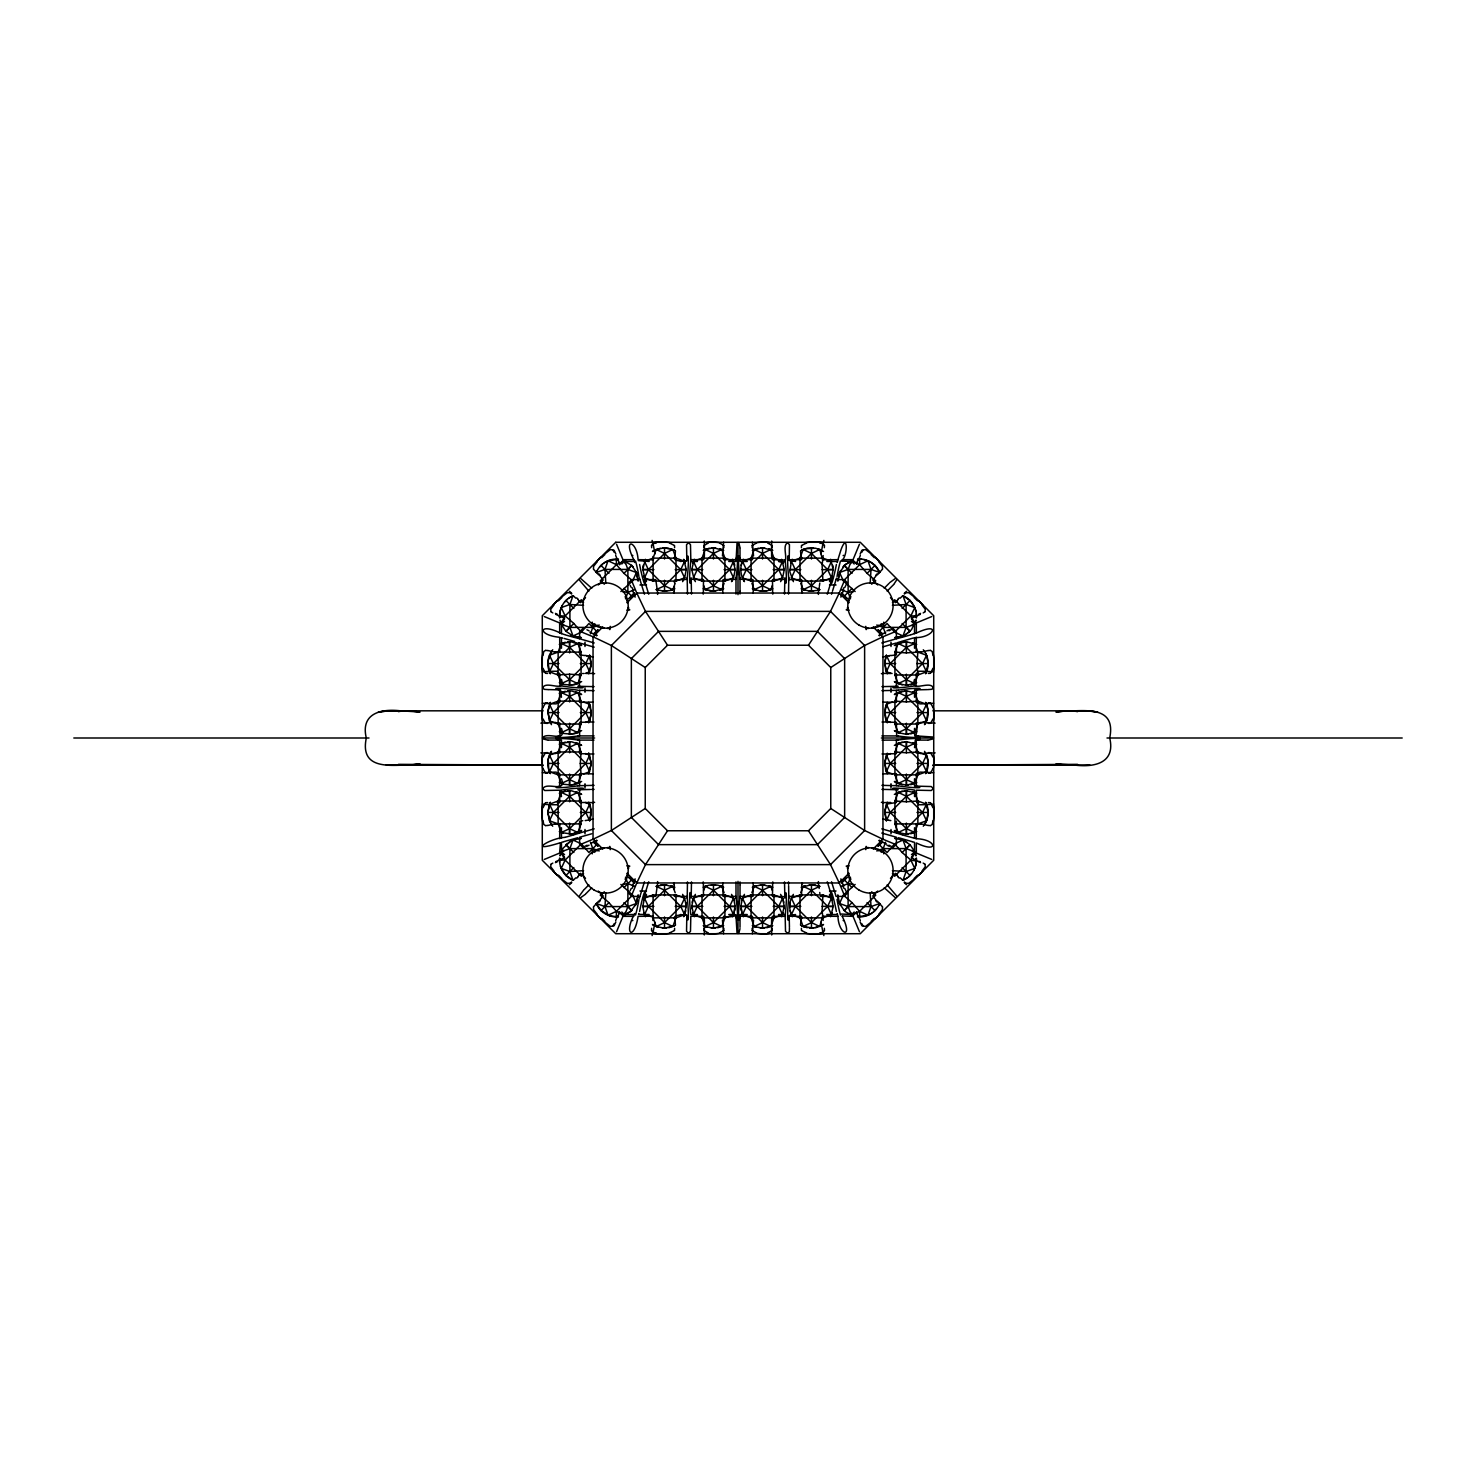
<?xml version="1.0" encoding="UTF-8"?>
<svg xmlns="http://www.w3.org/2000/svg" width="1476" height="1476" viewBox="0 0 1476 1476"><rect width="100%" height="100%" fill="white"/><g stroke="black" fill="none" stroke-linecap="round" stroke-linejoin="round"><path stroke-width="1.5" d="M575.861 791.653L581.636 794.383L571.692 790.804L563.223 791.653L561.212 792.372L558.149 801.007L558.149 823.903L561.231 832.538L571.692 834.088L581.636 830.527L573.795 833.774M575.861 742.612L581.636 745.343L571.692 741.782L561.212 743.332L558.149 751.967L558.149 774.863L561.231 783.498L563.223 784.217L571.692 785.066L581.636 781.487M575.861 691.783L581.636 694.513L571.692 690.934L561.212 692.502L558.149 701.137L558.149 724.033L561.231 732.668L563.223 733.388L571.692 734.218L581.636 730.657M575.861 642.743L581.636 645.473L571.692 641.912L561.212 643.462L558.149 652.097L558.149 674.993L561.231 683.628L563.223 684.347L571.692 685.196L581.636 681.617M550.364 822.685L547.799 812.446L550.364 802.206L549.441 804.143L553.426 812.446L569.607 828.645L577.891 832.538L581.064 823.903L581.064 801.007L577.891 792.372L569.625 796.247L553.426 812.446L549.459 820.767L552.725 826.228M580.289 763.424L581.064 751.967L577.891 743.332L569.625 747.225L553.426 763.424L549.459 771.727L550.364 773.664C546.618 766.745 547.043 757.852 551.452 751.339L548.223 759.181L548.74 769.716L549.459 771.727L558.149 774.863L581.064 774.863L580.289 763.424L591.304 763.424L588.74 773.664L591.286 763.424L588.74 753.184L591.286 763.424M573.795 733.904L577.872 732.668L581.064 724.033L581.064 701.137L577.891 692.502L569.625 696.377L553.426 712.576L549.459 720.897L551.452 724.661M573.795 684.882L577.872 683.628L581.064 674.993L581.064 652.097L577.891 643.462L569.625 647.355L553.426 663.554L549.459 671.857L550.364 673.794C546.249 666.248 547.209 656.359 552.744 649.772M605.806 583.094L604.975 569.422L608.057 560.751L618.481 559.183C609.219 558.168 599.736 563.814 596.286 572.504L604.975 569.422L627.872 569.422L631.746 565.456L622.669 560.013L626.617 561.636M685.344 563.223L683.72 559.293L686.285 569.533L684.624 577.891L675.99 581.064L653.093 581.064L653.093 558.149L656.23 549.459L664.532 547.799L674.772 550.364L670.842 548.74M668.776 927.777L674.772 925.636L664.532 928.201L656.23 926.559L653.093 917.851L653.093 894.936L675.99 894.936L684.624 898.109L686.285 906.448L683.72 916.725L685.86 910.71M675.99 894.936L675.99 917.851L672.853 926.541L664.532 922.574L648.351 906.393L644.458 898.109L646.47 894.364L645.363 896.19M646.47 581.636L644.458 577.891L648.351 569.625L664.532 553.426L672.853 549.459L675.99 558.149L675.99 581.064M687.189 577.799L687.484 594.09M719.771 590.363L723.701 588.721L713.462 591.304L703.222 588.721L705.159 589.644L713.462 585.806L729.661 569.625L733.554 561.231L732.631 559.293L735.214 569.533L733.554 577.891L724.919 581.064L702.023 581.064L702.023 558.149L705.159 549.459L713.462 547.799L723.701 550.364L719.771 548.74M717.687 927.777L723.701 925.636L713.462 928.201L705.159 926.559L702.023 917.851L702.023 894.936L724.919 894.936L733.554 898.109L735.214 906.448L732.631 916.725L734.273 912.777M724.919 894.936L724.919 917.851L721.782 926.541L713.462 922.574L697.262 906.393L693.388 898.109L695.399 894.364M695.399 581.636L693.388 577.891L697.262 569.625L713.462 553.426L721.782 549.459L724.919 558.149L724.919 581.064M728.757 561.47L736.026 561.47L737.004 543.334M752.391 919.142L752.465 916.338L740.011 916.264L740.011 927.315M740.029 896.762L740.048 885.305M740.048 591.341L740.029 593.979M783.35 563.223L781.708 559.293L784.273 569.533L782.612 577.891L773.977 581.064L751.081 581.064L751.081 558.149L754.218 549.459L762.538 547.799L772.778 550.364L768.83 548.74M766.764 927.777L772.778 925.636L762.538 928.201L754.218 926.559L751.081 917.851L751.081 894.936L773.977 894.936L782.612 898.109L784.273 906.448L781.708 916.725L783.35 912.777M743.369 559.275C739.605 566.212 740.029 575.123 744.457 581.636L742.446 577.891L746.339 569.625L762.538 553.426L770.841 549.459L773.977 558.149L773.977 581.064M773.977 894.936L773.977 917.851L770.841 926.541L762.538 922.574L746.339 906.393L742.446 898.109L744.457 894.364M788.627 885.655L788.811 898.201M792.28 559.275L791.376 561.231L795.269 569.607L811.468 585.806L819.77 589.644L817.759 590.363L809.346 591.193L801.228 588.721L803.147 589.644L811.468 585.806L827.649 569.625L831.541 561.231L830.637 559.293L833.202 569.533L831.541 577.891L822.907 581.064L800.01 581.064L800.01 558.149L803.147 549.459L805.158 548.74L815.693 548.223L823.534 551.452M815.693 927.777L823.534 924.529L813.571 928.09L803.147 926.559L800.01 917.851L800.01 894.936L822.907 894.936L831.541 898.109L833.202 906.448L830.637 916.707M823.147 555.548L822.114 565.216L822.907 581.064M822.907 894.936L822.114 910.784L823.147 920.452M870.194 892.906L871.024 906.578L867.943 915.249L857.519 916.817C866.799 917.832 876.246 912.186 879.714 903.515L871.024 906.578L848.128 906.578L844.254 910.544L845.84 911.984L853.331 915.987L851.301 915.268L848.128 906.578L852.021 902.629L843.386 895.12L855.139 884.456M912.777 791.653L916.707 793.276L906.448 790.712L898.109 792.372L894.936 801.007L894.936 823.903L898.109 832.538L906.448 834.198L916.725 831.615L910.71 833.774M912.777 742.612L916.707 744.255L906.448 741.672L898.109 743.332L894.936 751.967L894.936 774.863L898.109 783.498L906.448 785.158L916.725 782.594L910.71 784.752M912.777 691.783L916.707 693.406L906.448 690.842L898.109 692.502L894.936 701.137L894.936 724.033L898.109 732.668L906.448 734.328L916.725 731.745L910.71 733.904M912.777 642.743L916.707 644.385L906.448 641.802L898.109 643.462L894.936 652.097L894.936 674.993L898.109 683.628L906.448 685.288L916.725 682.724L910.71 684.882M881.91 789.365L896.393 789.715L896.393 802.483L886.356 804.143L890.194 812.446L906.375 828.645L914.769 832.538L917.851 823.903L917.851 801.007L914.769 792.372L906.393 796.247L890.194 812.446L886.356 820.767L884.696 812.446L887.26 802.206L884.807 810.324L886.356 820.767M890.637 753.535L886.356 755.103L890.194 763.424L906.375 779.623L914.769 783.498L917.851 774.863L917.851 751.967L914.769 743.332L906.393 747.225L890.194 763.424L886.356 771.727L887.26 773.664L884.696 763.424L887.26 753.184L884.807 761.302L885.637 769.716L886.356 771.727L892.795 774.088M892.795 701.912L886.356 704.273L890.194 712.576L906.375 728.775L914.769 732.668L917.851 724.033L917.851 701.137L914.769 692.502L906.393 696.377L890.194 712.576L886.356 720.897L887.26 722.816L884.696 712.576L887.26 702.336L885.12 708.351L885.12 716.819L886.356 720.897L890.637 722.465M917.002 663.554L917.851 652.097L914.769 643.462L906.393 647.355L890.194 663.554L886.356 671.857L887.26 673.794L884.696 663.554L886.356 655.233L890.194 663.554L906.375 679.753L914.769 683.628L917.851 674.993L917.002 663.554L928.183 663.554L925.636 673.794C929.732 666.248 928.791 656.359 923.275 649.772M628.555 610.215L628.444 607.356L628.241 609.92A20.59 20.258 -42.9 0 0 626.783 610.141M674.458 580.068L687.17 579.33M847.445 865.785L847.575 868.571L847.759 866.08A20.59 20.258 -42.9 0 0 849.217 865.859M740.011 928.625L738.996 932.666M571.692 734.218L569.533 734.328L569.644 723.222M571.692 685.196L569.533 685.288L569.644 674.2L581.064 674.993M571.692 785.066L569.533 785.158L569.644 774.07M571.692 834.088L569.533 834.198L569.644 823.091M690.823 560.031L690.491 544.699L689.181 543.279M785.177 915.969L785.177 914.53L778.535 914.53M894.936 652.097L906.356 652.909L906.448 641.802L904.308 641.912M894.936 701.137L906.356 701.93L906.448 690.842L904.308 690.934M894.936 751.967L906.356 752.778L906.448 741.672L904.308 741.782M894.936 801.007L906.356 801.8L906.448 790.712L904.308 790.804M674.458 581.599L674.44 582.725M691.488 594.09L691.451 591.655M784.512 881.91L784.863 898.201M628.444 913.257L622.669 915.987L631.746 910.563L627.872 906.578L604.975 906.578L596.286 903.496C599.477 911.485 607.761 916.983 616.359 916.928L616.415 911.319L632.614 895.12L620.861 884.456M674.366 557.264C672.134 564.127 699.273 558.869 680.418 561.47M703.775 556.858L703.757 559.662L690.823 559.662M772.225 919.142L772.243 916.338L785.177 916.338L785.509 931.301L786.948 932.74M801.634 918.736L801.634 916.338L789.217 916.264L789.439 927.315M855.139 591.544L843.386 580.88L859.585 564.681L859.641 559.09C868.239 558.98 876.486 564.533 879.714 572.485L871.024 569.422L848.128 569.422L844.254 565.456L853.331 560.013L847.556 562.743M569.551 685.288L569.625 679.753L585.806 663.554L589.644 655.233L591.304 663.554L588.74 673.794L591.193 665.676L589.644 655.233M569.551 734.328L569.625 728.775L585.806 712.576L589.644 704.273L588.74 702.336L591.304 712.576L589.644 720.897L588.74 722.816L591.193 714.698L590.363 706.284L589.644 704.273L583.205 701.912M569.551 785.158L569.625 779.623L585.806 763.424L589.644 755.103L585.363 753.535M569.551 834.198L569.625 828.645L585.806 812.446L589.644 804.143L588.74 802.206L591.193 810.324L589.644 820.767L585.806 812.446L569.625 796.247L561.231 792.372L559.275 793.276L565.29 791.118M674.606 547.688L674.514 545.677M801.394 928.312L801.486 930.323M894.936 674.993L917.851 674.993L926.541 671.857L922.574 663.554L906.393 647.355L906.448 641.802M894.936 724.033L917.851 724.033L926.541 720.897L928.09 710.454L925.636 702.336C929.4 709.236 928.957 718.148 924.529 724.661L926.559 720.897L922.574 712.576L906.393 696.377L906.448 690.842M924.529 751.339C928.957 757.852 929.4 766.764 925.636 773.664L926.559 771.727L922.574 763.424L906.393 747.225L906.448 741.672M923.275 826.228L926.559 820.767L922.574 812.446L906.393 796.247L906.448 790.712M690.823 561.267L690.823 561.267A13.487 1.07 -85.8 0 0 689.624 579.773A13.487 1.07 -85.8 0 0 691.155 579.072L691.192 578.998M723.867 547.688L723.793 545.677M752.133 928.312L752.207 930.323M674.384 586.249L674.218 593.352M687.189 898.201L687.484 881.91M703.775 919.142L703.757 916.338L690.823 916.264L690.491 931.301L689.181 932.721M788.811 577.799L788.516 594.09M801.634 557.264L801.634 559.662L789.217 559.736L789.457 544.699L788.129 543.26M736.007 577.799L735.97 594.09M703.831 547.67L703.978 545.677M735.97 579.33L723.074 579.607L722.742 593.352M735.97 881.91L736.007 898.201M772.169 928.33L772.022 930.323M740.029 897.002L739.993 898.201M740.011 559.939L740.011 548.352M735.989 915.729L737.004 932.666M723.609 556.858L723.535 559.662L735.989 559.662M651.525 545.677L651.654 547.688M824.475 930.323L824.346 928.312M691.211 896.596L691.137 898.201M784.863 577.799L784.512 594.09M784.789 579.404L772.501 579.607L772.649 593.352M691.192 897.002L691.192 896.873A13.487 1.07 85.8 0 0 689.624 896.227A13.487 1.07 85.8 0 0 690.805 914.567L697.465 914.53M686.82 915.729L686.543 931.301L687.927 932.74M789.217 559.736L789.199 559.939A13.487 1.07 86 0 0 787.649 559.699A13.487 1.07 86 0 0 788.811 578.057M569.644 674.2L558.149 674.993L549.459 671.857L547.91 661.433L551.47 651.488M581.064 724.033L558.149 724.033L549.459 720.897L547.91 710.454L550.364 702.336L547.799 712.576L550.364 722.816M581.064 823.903L558.149 823.903L549.459 820.767L547.817 812.446L549.459 804.143L558.149 801.007L581.064 801.007M559.662 862.242L559.662 857.98C558.629 867.261 564.312 876.726 572.965 880.194L569.902 871.504L569.902 848.608L573.002 840.01L581.323 838.35L579.182 838.46M590.345 789.475L579.607 789.715L579.607 802.483L585.289 802.501L589.644 804.143L590.363 806.154L591.193 814.567L589.644 820.767M638.112 895.176L636.47 903.478L630.16 911.984M837.888 580.824L839.53 572.522L845.84 564.016M892.076 673.517L886.356 671.857L885.637 669.846L884.807 661.433L886.356 655.233M916.338 613.758L916.338 618.02C917.371 608.739 911.707 599.274 903.035 595.806L906.098 604.496L906.098 627.392L902.998 635.99L894.677 637.65L898.939 637.226M925.636 753.184L928.09 761.302L926.541 771.727L917.851 774.863L894.936 774.863M894.936 823.903L917.851 823.903L926.541 820.767L928.201 812.446L925.636 802.206C929.4 809.106 928.939 818.018 924.529 824.512M562.135 605.64L559.976 611.654L559.662 618.02C558.648 608.739 564.293 599.293 572.965 595.806L569.902 604.496L569.902 627.392L573.002 635.99L581.323 637.65L577.061 637.226M645.363 559.275L642.798 569.551L645.363 579.81M638.13 895.157L635.547 905.415M692.65 912.777L694.292 916.707L691.727 906.467L693.388 898.109L702.023 894.936M789.18 560.548L795.582 561.47M784.18 908.589L784.273 906.448L773.184 906.356M793.387 894.364C788.959 900.877 788.516 909.788 792.28 916.725L790.14 910.71M837.87 580.843L840.453 570.585M913.865 870.36L916.024 864.346L916.338 857.98C917.352 867.261 911.707 876.707 903.035 880.194L906.098 871.504L906.098 848.608L902.998 840.01L894.677 838.35L896.818 838.46M703.351 882.648L703.499 896.393L691.211 896.393L691.488 881.91M801.782 882.648L801.542 896.393L788.83 896.393M635.104 878.829L634.938 879.825M840.896 597.171L841.062 596.175M543.002 655.196L543.795 651.543L545.437 650.418M543.002 807.741L545.456 802.741M932.998 668.259L930.544 673.259M932.998 820.804L932.205 824.457L930.563 825.582M543.26 788C548.149 782.077 566.747 793.258 561.47 778.738M932.74 688.074L932.02 689.292L927.98 689.587M543.26 686.875C547.762 680.99 565.991 693.056 561.47 679.403M932.74 789.18L931.301 790.509L916.301 790.195L916.744 802.741M753.258 882.648L752.926 896.393L740.029 896.393M592.208 853.866L592.798 848.608L590.437 842.169M638.13 580.843L636.47 572.522L631.746 565.456L627.89 569.422L627.872 592.319L625.51 598.776M837.87 895.157L839.53 903.478L844.254 910.563L848.11 906.578L848.128 883.681L850.49 877.224M883.792 622.134L883.202 627.392L885.563 633.831M543.002 707.465L545.437 703.019M932.998 768.535L930.563 772.981M543.002 757.059L545.437 752.742M932.998 718.941L930.563 723.258M752.207 545.677L752.133 547.688M723.793 930.323L723.867 928.312M820.195 579.865L831.781 579.607L827.28 594.201M651.654 928.312L651.525 930.323M824.346 547.688L824.475 545.677M653.296 917.131L644.458 914.769L642.798 906.448L644.458 898.109L653.093 894.936M819.789 583.038L819.401 585.972M653.093 918.736L652.853 920.452M819.235 587.097L818.276 593.352M674.514 930.323L674.606 928.312M801.486 545.677L801.394 547.688M642.909 567.411L643.222 565.29M734.79 910.71L735.103 908.589M789.826 904.308L790.14 902.205M618.536 913.884L619.514 911.578M856.56 564.09L857.464 562.116M651.543 545.437L652.669 543.795L656.359 543.002M824.457 930.563L823.331 932.205L819.641 932.998M657.724 882.648L655.768 896.393L644.219 896.393L648.72 881.799M694.292 559.275L691.727 569.551L694.292 579.81M741.21 565.29L741.727 563.223M692.133 902.205L693.388 898.128M831.541 561.231L822.907 558.149L800.01 558.149L791.376 561.231L789.826 571.692L793.387 581.636M751.081 894.936L742.446 898.109L740.786 906.467L743.369 916.725L741.727 912.777M752.243 545.437L756.468 543.002M723.757 930.563L719.532 932.998M638.813 913.496L638.591 914.4L649.2 914.53M837.187 562.504L837.888 559.865M543.334 736.985C549.238 732.188 566.526 742.852 561.47 728.388M932.666 739.015L928.312 740.085M639.422 898.201L639.901 896.559M836.468 578.186L836.136 579.367M704.015 545.437L708.332 543.002M771.985 930.563L767.668 932.998M627.577 873.165L626.728 875.729M848.423 602.835L849.272 600.271M674.458 930.544L669.44 932.998M801.542 545.456L806.56 543.002M634.772 913.515C623.13 933.976 634.126 941.577 638.075 916.338L653.407 916.209M840.877 550.105C847.482 531.489 848.183 555.179 841.91 560.566M832.538 591.009L836.062 579.607L844.161 579.607L847.169 582.614L844.825 587.448M840.656 550.843L837.925 559.662L822.593 559.791L819.77 549.459L817.759 548.74M832.15 592.245L831.541 594.201M644.458 881.799L639.938 896.393L631.839 896.393L628.831 893.386M644.163 896.596L643.647 898.109M831.837 579.441L832.372 577.799M841.726 561.083L851.67 561.47L854.198 563.998M692.65 563.223L693.388 561.231L702.023 558.149L724.919 558.149L733.554 561.231M643.739 900.139L644.458 898.128M790.656 563.223L791.376 561.231M832.261 575.861L829.53 581.636M741.727 900.139L742.446 898.128M805.158 885.637L801.228 887.279L811.468 884.696L819.77 886.356L811.468 890.194L795.269 906.375L791.376 914.769L800.01 917.851L822.907 917.851L831.541 914.769L832.261 912.777M675.196 583.205L672.853 589.644L670.842 590.363L664.532 591.304L656.23 589.644L664.532 585.806L680.731 569.625L684.624 561.231L675.99 558.149L653.093 558.149L644.458 561.231L648.351 569.607L664.532 585.806L672.853 589.644L674.772 588.74L670.842 590.363M724.126 583.205L721.782 589.644L713.462 585.806L697.262 569.625L693.388 561.231M772.409 585.363L770.841 589.644L766.764 590.88L760.417 591.193L752.299 588.74L756.229 590.363M703.591 890.637L705.159 886.356L709.236 885.12L717.687 885.12L723.701 887.26L719.771 885.637M751.874 892.795L754.218 886.356L762.538 884.696L772.778 887.26L768.83 885.637M800.804 892.795L803.147 886.356L811.468 890.194L827.649 906.375L831.541 914.769M590.437 633.831L592.798 627.392L592.208 622.134M581.064 774.863L577.891 783.498L573.795 784.752M885.563 842.169L883.202 848.608L883.792 853.866M634.717 880.471L632.484 885.674M841.283 595.529L843.774 589.736M616.544 931.78L623.13 915.876M631.543 895.545L637.208 881.873M621.802 912.002L624.33 914.53L625.197 912.426M850.803 563.574L851.67 561.47M838.792 594.127L844.457 580.455M852.87 560.124L859.456 544.22M593.444 906.965L593.61 909.659L597.393 914.511M882.556 569.035L882.39 566.341L878.607 561.489M615.64 920.563L617.688 915.747M860.36 555.437L858.312 560.253M626.064 877.371L625.123 879.327M849.936 598.629L850.877 596.673M620.861 591.544L632.614 580.88L636.47 572.522L627.89 569.422M843.386 895.12L839.53 903.478L840.453 905.415M751.874 583.205L754.218 589.644L762.538 585.806L778.738 569.625L782.612 561.231L773.977 558.149L751.081 558.149L742.446 561.231L746.339 569.607L762.538 585.806L770.841 589.644L772.778 588.74L768.83 590.363M653.093 917.851L675.99 917.851L684.624 914.769L680.731 906.393L664.532 890.194L656.23 886.356L664.532 884.696L674.772 887.279L672.853 886.356L664.532 890.194L648.351 906.375L644.458 914.769L645.363 916.725L643.739 912.777M724.126 892.795L721.782 886.356L713.462 890.194L697.262 906.375L693.388 914.769L702.023 917.851L724.919 917.851L733.554 914.769L729.661 906.393L713.462 890.194L705.159 886.356L703.222 887.26L707.17 885.637M772.409 890.637L770.841 886.356L762.538 890.194L746.339 906.375L742.446 914.769L751.081 917.851L773.977 917.851L782.612 914.769L778.738 906.393L762.538 890.194L754.218 886.356L752.299 887.26L756.229 885.637M596.673 844.733L598.094 846.301L593.389 842.04L596.673 844.715L588.906 852.501L581.36 843.848L565.16 860.065L561.231 868.423L565.935 875.471L572.983 880.176M631.175 888.552L630.067 890.858M792.28 579.81L791.376 577.872L795.269 569.625L811.468 553.426L819.77 549.459L821.708 550.364M658.241 927.26L652.466 924.529L656.23 926.559L664.532 922.574L680.731 906.393L684.624 898.109L682.613 894.364M707.17 927.26L703.222 925.636L705.159 926.559L713.462 922.574L729.661 906.393L733.554 898.109L731.543 894.364M879.327 631.267L882.611 633.96L877.906 629.698L879.327 631.285L887.094 623.499L894.64 632.152L910.84 615.935L914.769 607.577L910.065 600.529L903.017 595.824M756.229 927.26L752.299 925.636L754.218 926.559L762.538 922.574L778.738 906.393L782.612 898.109L780.601 894.364M807.224 927.777L801.228 925.636L803.147 926.559L811.468 922.574L827.649 906.393L831.541 898.109L829.53 894.364L832.261 900.139M562.116 849.862L559.976 855.877L563.205 848.036L571.064 840.914L573.002 840.01L581.36 843.848M913.884 626.138L916.024 620.123L911.522 629.68L904.936 635.086L902.998 635.99L894.64 632.152M878.792 905.434L879.714 903.496M682.613 581.636L684.624 577.891L680.731 569.625L664.532 553.426L656.23 549.459L652.466 551.452L660.307 548.223M683.72 579.81L684.624 577.872M732.631 579.81L731.543 581.636L733.554 577.891L729.661 569.625L713.462 553.426L705.159 549.459L703.222 550.364L709.236 548.223M614.274 923.607L612.872 926.061M780.601 581.636L782.612 577.891L778.738 569.625L762.538 553.426L754.218 549.459L752.299 550.364L758.313 548.223M781.708 579.81L782.612 577.872M830.637 579.81L831.541 577.872L827.649 569.625L811.468 553.426L803.147 549.459L801.228 550.364L807.224 548.223L813.571 547.91M861.726 552.393L863.128 549.939M596.286 572.485L597.19 570.566M627.042 873.257L636.765 882.962L645.492 864.622L667.521 830.767L808.479 830.767L830.767 808.479L830.767 667.521L808.479 645.233L667.521 645.233L645.233 667.521L645.233 808.479L667.521 830.767M848.958 602.743L839.235 593.038L830.508 611.378L808.479 645.233M593.389 633.96L598.094 629.698L596.673 631.285L588.906 623.499L581.36 632.152L573.002 635.99L565.917 631.267L561.212 624.219L565.16 615.935L581.341 599.754L583.555 602.54M892.445 873.46L894.659 876.246L910.84 860.065L914.788 851.781L910.083 844.733L902.998 840.01L894.64 843.848L887.094 852.501L879.327 844.715L877.888 846.301L882.611 842.021M579.422 580.105L588.832 591.12M896.578 895.895L887.168 884.88M593.573 906.744L598.721 901.043M882.427 569.256L877.279 574.957M841.56 883.091L847.538 877.095M632.614 580.88L623.979 573.371L627.872 569.441L624.699 560.732L616.415 564.681L600.234 580.861L604.404 584.201M902.205 684.882L894.364 681.617L898.109 683.628L906.375 679.753L922.574 663.554L926.541 655.233L925.636 653.315M900.139 733.388L894.364 730.657L898.109 732.668L906.375 728.775L922.574 712.576L926.541 704.273L917.851 701.137L906.356 701.93M902.205 784.752L894.364 781.487L898.109 783.498L906.375 779.623L922.574 763.424L926.541 755.103L917.851 751.967L906.356 752.778M900.139 833.257L894.364 830.527L898.109 832.538L906.375 828.645L922.574 812.446L926.541 804.143L917.851 801.007L906.356 801.8M851.301 915.268L859.585 911.319L875.766 895.139L871.596 891.799M583.555 873.46L581.341 876.246L565.16 860.065L561.212 851.781L569.902 848.608L592.798 848.608L599.238 850.969M892.445 602.54L894.659 599.754L910.84 615.935L914.788 624.219L906.098 627.392L883.202 627.392L876.762 625.031M550.935 864.327L550.732 866.744L553.961 871.024M925.065 611.673L925.268 609.256L922.039 604.975M873.976 578.647L872.796 580.031L877.722 584.957M602.024 897.353L603.204 895.969L598.278 891.043M553.961 604.975L550.732 609.256L550.935 611.673M922.039 871.024L925.268 866.744L925.065 864.327M630.178 597.614L634.44 592.909L628.462 598.887M842.814 567.042L844.254 565.437L848.11 569.422L848.128 592.319L850.49 598.776M597.393 561.489L593.61 566.341L593.444 569.035M564.496 602.097L567.504 599.108M599.57 567.024L602.577 564.035M842.833 881.375L845.822 878.386M873.423 911.965L876.43 908.976M908.496 876.892L911.504 873.903M878.607 914.511L882.39 909.659L882.556 906.965M889.917 582.485L895.139 578.666M585.585 894.032L591.728 887.777M573.334 880.231L575.732 877.851M583.961 889.825L588.832 884.88M884.272 588.223L889.142 583.278M585.105 894.511L580.972 897.408M887.168 591.12L893.57 584.625M893.792 584.385L896.578 580.105M902.666 595.769L900.268 598.149M583.444 890.36L579.422 895.895M585.529 597.725L580.585 602.669L579.219 601.433M598.278 584.957L603.204 580.031L602.024 578.647M619.588 564.81L623.573 559.662L633.794 559.662L634.772 562.485M565.253 634.828L561.47 633.61L561.47 624.33L564.552 621.248M621.802 563.998L624.33 561.47L634.422 561.47M582.854 628.573L579.607 631.839L579.607 638.757L594.201 642.946M628.831 582.614L631.839 579.607L639.938 579.607L644.458 594.201M602.743 848.958L593.038 839.235L593.038 636.765L602.743 627.042M627.042 602.743L636.765 593.038L839.235 593.038M844.254 596.193L841.56 592.909L847.538 598.887L844.254 596.212L852.021 588.426M871.596 584.201L875.766 580.861L867.076 573.371L874.991 565.456L869.881 561.655L863.884 559.496M565.935 875.471L573.85 867.556M902.15 608.444L910.065 600.529M616.359 916.91L618.499 916.817L610.049 915.969L601.009 910.544L608.924 902.629L600.234 895.139L604.404 891.799M623.979 887.574L631.746 879.788L634.44 883.091L628.462 877.095L631.746 879.807M636.765 882.962L839.235 882.962L848.958 873.257M873.257 848.958L882.962 839.235L882.962 636.765L873.257 627.042M841.412 914.031L851.67 914.53L854.198 912.002M911.448 854.752L914.53 851.67L914.53 842.39L912.297 841.689M856.56 911.91L852.427 916.338L842.095 915.95M877.722 891.043L872.796 895.969L873.976 897.353M890.471 878.275L895.415 873.331L896.781 874.567M599.238 625.031L592.798 627.392L569.902 627.411L565.935 631.285L573.85 623.499L581.36 632.152M894.64 843.848L902.15 852.501L910.065 844.715L906.098 848.589L883.202 848.608L876.762 850.969M571.618 881.965L570.087 883.275M904.382 594.035L905.913 592.725M579.219 874.567L580.585 873.331L585.529 878.275M896.781 601.433L895.415 602.669L890.471 597.725M605.455 553.426L610.363 549.625L612.78 549.828M562.393 596.452L567.227 592.725L569.884 592.614M595.105 632.687L596.673 631.267M879.327 844.733L880.895 843.313M913.607 879.548L908.773 883.275L906.116 883.386M870.545 922.574L865.637 926.375L863.22 926.172M573.85 852.501L565.935 844.715L567.504 843.294M908.496 632.706L910.083 631.267L902.15 623.499M863.22 549.828L865.637 549.625L870.545 553.426M612.78 926.172L610.363 926.375L605.455 922.574M551.046 864.216L552.817 863.091M924.954 611.784L923.183 612.909M830.767 667.521L864.622 645.492L882.962 636.765M645.233 808.479L611.378 830.508L593.038 839.235M881.984 623.592L880.582 624.422M594.016 852.408L595.418 851.578M604.293 562.762L608.057 560.751L616.415 564.681L623.979 573.371M569.219 597.835L572.983 595.824M894.364 645.473L902.205 642.226M894.364 745.343L902.205 742.096M894.364 794.383L902.205 791.118M906.781 878.165L903.017 880.176M871.707 913.238L867.943 915.249L859.585 911.319L852.021 902.629M906.781 633.979L901.006 636.71M569.219 842.021L574.994 839.29M580.861 578.666L591.728 588.223M895.028 897.408L884.272 887.777M891.135 629.662L888.939 630.787M879.327 625.123L877.371 626.064M587.061 845.213L582.854 847.427L579.607 844.161L579.607 837.243L591.655 833.792M596.673 850.877L598.629 849.936M913.09 617.724L911.356 618.61L916.338 623.573L916.338 633.056L911.098 634.717M562.909 858.276L564.644 857.39L559.662 852.427L560.493 842.685M591.156 843.183L595.437 841.191M914.806 616.894L920.212 614.348M885.655 632.429L880.563 634.809M561.12 859.143L555.788 861.652M579.81 682.724L577.872 683.628L569.625 679.753L553.426 663.554L549.459 655.233L558.149 652.097L581.064 652.097M579.81 731.745L577.872 732.668L569.625 728.775L553.426 712.576L549.459 704.273L558.149 701.137L581.064 701.137M579.81 782.594L577.872 783.498L569.625 779.623L553.426 763.424L549.459 755.103L558.149 751.967L581.064 751.967M896.19 644.385L898.128 643.462L906.375 647.355M896.19 744.255L898.128 743.332L906.375 747.225M896.19 793.276L898.128 792.372L906.375 796.247M852.021 573.371L848.128 569.441L851.301 560.732L859.585 564.681L867.943 560.751L871.024 569.422L870.194 583.094M623.979 902.629L627.872 906.559L624.699 915.268L616.415 911.319L608.057 915.249L604.975 906.578L605.806 892.906M569.607 679.753L561.231 683.628L559.275 682.724L563.223 684.347M569.607 728.775L561.231 732.668L559.275 731.745L563.223 733.388M569.607 779.623L561.231 783.498L559.275 782.594L563.223 784.217M569.607 828.645L561.231 832.538L559.275 831.615L563.223 833.257M906.116 592.614L908.773 592.725L913.607 596.452M569.884 883.386L567.227 883.275L562.393 879.548M881.873 637.208L895.545 631.543M915.876 623.13L931.78 616.544M911.781 625.473L914.53 624.33L911.448 621.248M564.552 854.752L561.47 851.67L564.219 850.527M544.22 859.456L560.124 852.87M580.455 844.457L594.127 838.792M634.311 589.957L627.872 592.319L622.614 591.747M841.689 886.043L848.128 883.681L853.386 884.253M800.01 894.936L791.376 898.109L795.269 906.375L811.468 922.574L819.77 926.541L822.593 916.209L837.925 916.338C838.663 935.267 853.829 939.548 842.206 916.338M584.957 673.499L589.644 671.857L585.806 663.554L569.625 647.355L561.231 643.462L559.275 644.385L565.29 642.226M585.363 722.465L589.644 720.897L585.806 712.576L569.625 696.377L561.231 692.502L559.275 693.406L565.29 691.248M875.729 626.728L871.836 627.909M583.205 774.088L589.644 771.727L585.806 763.424L569.625 747.225L561.231 743.332L559.275 744.255L565.29 742.096M600.271 849.272L604.164 848.091M848.11 569.422L839.53 572.522L843.386 580.88M817.759 590.363L819.77 589.644M656.23 886.356L658.241 885.637M625.51 877.224L627.872 883.681L627.89 906.578L636.47 903.478L632.614 895.12M901.135 641.506L912.094 638.37M573.961 834.789L579.441 833.073M563.869 841.634L577.799 837.722M910.378 634.938L902.648 637.152M573.426 834.955L565.234 837.298M563.537 841.726L561.47 842.39L561.47 851.67M900.378 641.746L897.722 642.577M881.799 642.946L896.393 638.757L896.393 631.839L893.146 628.573M916.338 633.056C941.596 621.193 933.921 637.983 915.102 637.614M564.939 837.372C550.4 837.925 525.899 853.497 559.662 842.944M883.183 646.765L896.393 642.982L896.393 654.864L891.209 655.565M879.936 635.049L878.958 635.234M596.064 840.951L597.042 840.766M896.633 638.702L902.02 637.3M594.201 828.848L579.607 833.018L579.607 821.136M902.205 691.248L894.364 694.513L898.128 692.502L906.375 696.377M912.777 638.204L914.53 637.761L914.53 648.241M882.648 656.912L889.493 655.824M593.352 819.088L587.983 819.973M398.446 711.653L402.745 710.842M1077.554 764.347L933.219 765.158M545.677 702.982L547.67 702.816M930.323 773.018L928.33 773.184M930.323 673.314L928.312 673.425M545.677 802.686L547.688 802.575M920.71 651.746L916.209 652.374L916.338 637.281M555.29 824.254L559.847 823.608L559.662 838.719M766.764 590.88L760.417 591.193M660.307 885.12L666.654 884.807M413.797 764.716L420.033 763.867M1055.967 712.133L1062.203 711.284M786.948 543.26C781.062 547.485 792.132 566.194 778.535 561.47M928.312 650.547L930.323 650.381M582.799 820.711L581.784 820.84M547.688 825.453L545.677 825.619M687.927 543.26L686.543 544.699L686.82 560.271M788.129 932.74L789.365 931.873L789.439 927.98M545.677 752.705L547.688 752.631M930.323 723.295L928.312 723.369M593.352 721.948L579.607 722.373L579.607 735.897L577.799 735.934M882.648 754.051L896.393 753.627L896.393 740.103L898.201 740.066M419.276 764.051L412.173 764.845L414.184 764.716C393.169 764.845 359.332 771.727 366.288 738C360.347 713.148 381.269 708.554 400.439 710.823L543.131 710.823M1056.724 711.949L1063.827 711.155L1061.816 711.284C1082.831 711.155 1116.668 704.273 1109.712 738C1115.653 762.852 1094.731 767.446 1075.561 765.177L932.869 765.177M853.386 591.747L848.128 592.319L841.689 589.957M622.614 884.253L627.872 883.681L634.311 886.043M868.497 628.444L865.785 628.555M607.503 847.556L610.215 847.445M593.352 673.37L586.378 673.499M882.648 802.63L890.711 802.501M882.648 702.115L896.393 702.336L896.393 690.325L898.201 690.251M593.352 773.885L579.607 773.664L579.607 785.675L577.799 785.749M914.53 679.403C910.009 693.074 928.238 680.99 932.74 686.875M560.714 790.14L561.47 796.597M859.641 559.072L857.519 559.183L861.763 559.183M881.91 686.635L898.201 686.285M915.969 685.823L916.338 673.277L918.736 673.259M594.09 789.365L591.655 789.439M567.411 641.912L569.551 641.802L569.644 652.909M567.411 690.934L569.551 690.842L569.644 701.93M906.356 674.2L906.448 685.288L908.589 685.196M567.411 741.782L569.551 741.672L569.644 752.778M906.356 723.222L906.448 734.328L908.589 734.218M567.411 790.804L569.551 790.712L569.644 801.8M906.356 774.07L906.448 785.158L908.589 785.066M906.356 823.091L906.448 834.198L908.589 834.088M662.429 547.91L668.776 548.223M711.34 547.91L715.583 547.91M760.417 547.91L764.66 547.91M662.429 591.193L666.654 591.193M709.236 590.88L715.583 591.193M809.346 591.193L813.571 591.193M711.34 884.807L715.583 884.807M760.417 884.807L764.66 884.807M809.346 884.807L815.693 885.12M662.429 928.09L666.654 928.09M711.34 928.09L715.583 928.09M760.417 928.09L764.66 928.09M809.346 928.09L813.571 928.09M579.238 785.693L594.09 785.343M1061.816 711.284L1072.849 710.842M403.151 765.158L414.184 764.716M556.47 723.055L559.662 722.945L560.031 735.915A13.487 1.125 -5.4 0 0 559.736 737.539A13.487 1.125 -5.4 0 0 578.057 735.934M919.53 752.945L916.338 753.055L916.264 740.085L927.648 740.085M593.979 740.122L591.968 740.122M881.91 735.897L898.201 735.934M387.727 711.155L399.461 710.823M548.352 740.085L560.271 740.066M560.4 740.066L561.47 740.029L561.47 747.612M545.677 650.381L547.688 650.547M386.214 711.155L400.9 710.823M930.323 825.619L928.312 825.453M896.393 690.325L881.91 690.657M579.238 735.897L594.09 735.897M927.315 689.606L916.301 689.864L916.338 702.687L919.124 702.724M1075.1 765.177L1089.786 764.845M547.688 723.369L545.677 723.295M928.312 752.631L930.323 752.705M556.876 702.724L559.662 702.687L559.662 689.864L548.352 689.587M919.124 773.276L916.338 773.313L916.338 786.136L931.301 786.542L932.74 788M680.731 569.625L686.285 569.551L675.196 569.644M729.661 569.625L735.214 569.551L724.107 569.644M778.738 569.625L784.273 569.551L773.184 569.644M827.649 569.625L833.202 569.551L822.114 569.644M648.351 906.375L642.798 906.448L653.886 906.356M691.82 908.589L691.727 906.448L702.816 906.356M746.339 906.375L740.786 906.448L751.893 906.356M795.269 906.375L789.715 906.448L800.804 906.356M910.84 615.935L916.43 615.898M559.57 860.102L565.16 860.065M691.727 906.448L697.262 906.393M577.799 686.285L594.09 686.635M560.548 689.864L561.47 697.262M916.264 786.136L914.53 786.154L914.53 778.738M898.201 789.715L896.596 789.734M547.688 673.425L545.677 673.314M583.592 673.517L582.559 673.517M594.09 690.657L579.404 690.325M881.91 785.343L898.201 785.749M579.404 789.734L577.799 789.715M928.312 802.575L930.323 802.686M610.215 628.555L607.503 628.444M560.031 689.864L559.939 689.864A13.487 1.07 6.5 0 1 559.755 688.296A13.487 1.07 6.5 0 1 578.038 690.251L578.205 690.27M884.973 740.122L896.393 740.103M865.785 847.445L868.497 847.556M633.794 559.662C622.355 537.172 636.986 540.493 638.075 559.662L653.425 559.847L653.259 558.463M740.011 559.662L752.465 559.662L752.391 556.858M842.206 559.662L852.427 559.662L856.652 563.887M638.333 560.64L649.2 561.47M690.823 561.47L697.465 561.47M739.974 561.47L747.243 561.47M826.8 561.47L837.445 561.47M691.211 579.238L703.499 579.607L703.351 593.352M788.83 579.607L801.542 579.607L801.782 593.352M639.957 584.994L646.506 584.994M829.494 584.994L836.043 584.994M583.573 605.326L569.902 604.496L561.231 607.577L565.16 615.935L573.85 623.499M892.426 605.326L906.098 604.496L914.769 607.577L916.024 611.654M906.356 652.909L917.851 652.097L926.541 655.233L928.183 663.554M547.817 663.554L558.998 663.554M580.289 663.554L591.304 663.554M884.696 663.554L895.711 663.554M557.264 673.259L559.662 673.277L560.031 685.823M932.869 710.823L1075.561 710.823M400.439 710.823L419.276 711.949M547.817 712.576L558.998 712.576M580.289 712.576L591.304 712.576M884.696 712.576L895.711 712.576M917.002 712.576L928.183 712.576M73.8 738L369 738M542.485 738L567.633 738M568.094 738L570.013 738M570.529 738L594.644 738M881.356 738L905.471 738M905.987 738L907.906 738M908.367 738L933.515 738M1107 738L1402.2 738M547.817 763.424L558.998 763.424M884.696 763.424L895.711 763.424M917.002 763.424L928.183 763.424M1075.561 765.177L1056.724 764.051M542.781 765.158L398.446 764.347M400.439 765.177L543.131 765.177M578.998 789.734L579.127 789.734A13.487 1.07 -6.6 0 0 579.717 788.129A13.487 1.07 -6.6 0 0 561.433 790.103M918.736 802.741L917.537 802.741M547.817 812.446L558.998 812.446M580.289 812.446L591.304 812.446M884.696 812.446L895.711 812.446M917.002 812.446L928.183 812.446M583.573 870.674L569.902 871.504L561.231 868.423L560.493 866.43M892.426 870.674L906.098 871.504L914.769 868.423L910.84 860.065L902.15 852.501M639.957 891.006L646.506 891.006M829.494 891.006L836.043 891.006M674.458 896.393L687.17 896.393M735.97 896.393L723.074 896.393L722.742 882.648M820.232 896.393L831.781 896.393L827.28 881.799M624.33 914.53L634.422 914.53M680.418 914.53C699.255 917.039 672.06 911.928 674.366 918.736M728.757 914.53C745.325 913.865 730.214 918.312 723.535 916.338L723.609 919.142M747.243 914.53L739.974 914.53L740.011 915.6M795.582 914.53L789.18 915.452M826.8 914.53L837.445 914.53L837.888 916.135M633.794 916.338L623.573 916.338L619.348 912.113M916.061 689.864L915.969 689.864A13.487 1.07 -6.5 0 0 916.245 688.296A13.487 1.07 -6.5 0 0 897.962 690.251M884.032 740.122L882.021 740.122M591.027 740.122L579.607 740.103L579.607 753.627L593.352 754.051M896.873 789.734L897.002 789.734A13.487 1.07 6.6 0 1 896.283 788.129A13.487 1.07 6.6 0 1 914.567 790.103L914.53 796.597M557.264 802.741L559.662 802.723L559.791 790.195L544.699 790.509L543.26 789.18M579.404 686.266L579.607 673.517M547.688 740.085L543.334 739.015M746.339 569.625L740.786 569.551L751.893 569.644M795.269 569.625L789.715 569.551L800.804 569.644M697.262 569.625L691.727 569.551L702.816 569.644M648.351 569.625L642.798 569.551L653.886 569.644M822.114 906.356L833.202 906.448L827.649 906.375M724.107 906.356L735.214 906.448L729.661 906.375M675.196 906.356L686.285 906.448L680.731 906.375M555.788 614.348L559.404 616.027L565.16 615.935M910.84 860.065L920.212 861.652M778.738 906.393L784.273 906.448M890.711 673.499L882.648 673.37M585.289 802.501L593.352 802.63M556.876 773.276L559.662 773.313L559.662 786.136M896.67 735.897L896.393 722.373L882.648 721.948M579.404 740.103L577.799 740.066M386.214 764.845L400.9 765.177M548.02 689.587L544.127 689.347L543.26 688.074M1075.1 710.823L1089.786 711.155M915.969 740.085L916.135 740.085A13.487 1.125 -5.4 0 0 916.264 738.461A13.487 1.125 -5.4 0 0 897.943 740.066M928.33 702.816L930.323 702.982M1076.539 710.823L1088.273 711.155M915.286 740.066L914.53 747.612M547.67 773.184L545.677 773.018M919.53 723.055L916.338 722.945C918.57 729.808 913.921 745.767 914.53 728.388M556.47 752.945L559.662 753.055L559.662 740.085M403.151 710.842L414.184 711.284M1061.816 764.716L1072.849 765.158M593.352 702.115L579.607 702.336L579.607 690.325M882.648 773.885L896.393 773.664L896.393 785.675M819.641 543.002L823.331 543.795L824.457 545.437M656.359 932.998L652.669 932.205L651.543 930.563M669.44 543.002L674.458 545.456M806.56 932.998L801.542 930.544M767.668 543.002L771.985 545.437M719.532 543.002L723.757 545.437M597.042 635.234L596.064 635.049M878.958 840.766L879.936 840.951M756.468 932.998L752.243 930.563M708.332 932.998L704.015 930.563M1055.967 763.867L1062.203 764.716M413.797 711.284L420.033 712.133M584.791 655.565L579.607 654.864L579.607 642.982L594.201 647.152M586.507 655.824L593.352 656.912M555.29 651.746L559.847 652.392L559.662 637.281C536.544 635.141 538.555 621.747 561.47 633.61M920.71 824.254L916.209 823.626L916.338 838.719C937.075 839.346 939.105 854.087 916.338 842.944L916.338 852.427L911.356 857.39L913.09 858.276M888.441 820.029L882.648 819.088M1073.255 710.842L1077.554 711.653M930.563 650.418L932.205 651.543L932.998 655.196M545.437 825.582L543.795 824.457L543.002 820.804M604.164 627.909L600.271 626.728M871.836 848.091L875.729 849.272M564.072 638.425L574.681 641.451M573.98 637.3L579.441 638.721M900.729 838.368L898.201 837.722M901.116 838.46L912.131 841.634M573.352 637.152L566.157 635.123M562.577 638.038L560.714 637.558M930.563 752.742L932.998 757.059M545.437 723.258L543.002 718.941M902.574 834.955L916.172 838.682M881.799 828.848L896.393 833.018L896.393 821.136M738.996 543.334L740.011 547.688M579.275 642.89L578.463 642.632M896.559 833.073L902.039 834.789M930.563 703.019L932.998 707.465M545.437 772.981L543.002 768.535M881.799 833.054L896.393 837.243L896.393 844.161L893.146 847.427L888.939 845.213M545.456 673.259L543.002 668.259M930.544 802.741L932.998 807.741M574.994 636.71L571.064 635.067M901.006 839.29L906.781 842.021M805.158 590.363L803.147 589.644L800.804 583.205M707.17 590.363L705.159 589.644L703.591 585.363M656.23 589.644L658.241 590.363M817.759 885.637L819.77 886.356M848.11 906.578L839.53 903.478L838.811 901.485M670.842 885.637L672.853 886.356L675.196 892.795M559.976 620.123L561.194 624.2L569.902 627.392M906.098 848.608L914.788 851.781L916.024 855.877L913.884 849.862M791.376 577.891L800.01 581.064M742.446 577.891L751.081 581.064M693.388 577.891L702.023 581.064M653.093 581.064L644.458 577.891L643.739 575.861M544.22 616.544L560.124 623.13M580.455 631.543L594.127 637.208M561.47 624.33L564.219 625.473M911.781 850.527L914.53 851.67M881.873 838.792L895.545 844.457M915.876 852.87L931.78 859.456M595.437 634.809L589.92 632.226M880.563 841.191L886.393 843.94M598.629 626.064L596.673 625.123M877.371 849.936L879.327 850.877M559.404 616.027L561.194 616.894M916.596 859.973L915.323 859.364M593.038 636.765L611.378 645.492L645.233 667.521M882.962 839.235L864.622 830.508L830.767 808.479M562.909 617.724L564.644 618.61L559.662 623.573L559.662 633.056M552.817 612.909L551.046 611.784M923.183 863.091L924.954 864.216M595.418 624.422L594.016 623.592M880.582 851.578L881.984 852.408M570.087 592.725L571.618 594.035M905.913 883.275L904.382 881.965M906.098 627.411L910.065 631.285M565.935 844.715L569.902 848.589M900.268 877.851L902.666 880.231M575.732 598.149L573.334 595.769M601.009 565.456L608.924 573.371M623.979 588.426L631.746 596.212M902.15 867.556L910.065 875.471M565.935 600.529L573.85 608.444M844.254 879.788L852.021 887.574M867.076 902.629L874.991 910.544M867.076 573.371L859.585 564.681M608.924 902.629L616.415 911.319M627.89 906.578L631.746 910.544M598.721 574.957L593.573 569.256M877.279 901.043L882.427 906.744M874.991 565.456L879.714 572.504M601.009 910.544L596.286 903.496M631.746 565.437L633.186 567.042M612.872 549.939L614.274 552.393M863.128 926.061L861.726 923.607M808.479 830.767L830.508 864.622L839.235 882.962M667.521 645.233L645.492 611.378L636.765 593.038M850.877 879.327L849.936 877.371M625.123 596.673L626.064 598.629M630.141 585.289L631.027 587.134M856.652 912.113L857.464 913.884M781.708 896.19L783.867 902.205M619.348 563.887L618.536 562.116M732.631 896.19L734.273 900.139M683.72 896.19L684.624 898.128M844.825 888.552L847.169 893.386L844.161 896.393L836.062 896.393L831.541 881.799M843.774 886.264L841.283 880.471M632.448 590.234L634.717 595.529M858.312 915.747L860.36 920.563M617.688 560.253L615.64 555.437M838.792 881.873L844.457 895.545M852.87 915.876L859.456 931.78M850.803 912.426L851.67 914.53M624.33 561.47L625.197 563.574M616.544 544.22L623.13 560.124M631.543 580.455L637.208 594.127M849.272 875.729L848.423 873.165M626.728 600.271L627.577 602.835M636.47 572.504L638.112 580.824M560.493 622.208L561.212 624.219M832.372 898.201L831.892 896.725M639.883 579.404L639.422 577.799M648.72 594.201L644.219 579.607L655.768 579.607L657.724 593.352M932.666 736.985L915.969 735.915A13.487 1.125 5.4 0 1 916.264 737.539A13.487 1.125 5.4 0 1 897.943 735.934M837.409 914.4L837.206 913.57M734.273 563.223L734.79 565.29M841.062 879.825L840.896 878.829M634.938 596.175L635.104 597.171M818.276 882.648L819.18 888.46M772.022 545.677L772.169 547.67M703.978 930.323L703.831 928.33M832.778 565.29L833.091 567.411M740.897 908.589L741.21 910.71M685.86 902.205L686.174 904.308M838.294 899.419L837.888 895.176M652.982 556.47L653.148 557.67M819.734 892.463L819.863 893.552M753.258 593.352L752.926 579.607L740.029 579.238L740.048 591.027M849.217 610.141A20.59 20.258 42.9 0 0 847.778 609.902L847.575 607.429L847.445 610.215M626.783 865.859A20.59 20.258 42.9 0 0 628.222 866.098L628.444 868.644L628.555 865.785M674.218 882.648L674.384 889.401M772.649 882.648L772.501 896.393L784.789 896.67M691.137 577.799L691.192 578.869M788.516 881.91L788.59 884.345M789.199 916.061L789.199 915.969A13.487 1.07 -86 0 1 787.649 916.301A13.487 1.07 -86 0 1 788.811 897.943M739.993 577.799L740.029 579.127M740.029 881.91L740.048 884.659M691.432 590.345L691.211 579.607M859.585 911.319L859.641 916.91M772.225 556.858L772.243 559.662L785.177 560.031M616.359 559.09L616.415 564.681M906.393 679.753L906.448 685.288M906.393 728.775L906.448 734.328M906.393 779.623L906.448 785.158M906.393 828.645L906.448 834.198M569.551 641.802L569.607 647.355M569.551 690.842L569.607 696.377M569.551 741.672L569.607 747.225M569.551 790.712L569.607 796.247M674.458 894.991L674.458 896.283M914.53 624.33L914.53 633.61M914.53 689.845L914.53 697.262M914.53 827.759L914.53 838.239M896.393 673.517L896.393 686.285M891.006 642.152L891.006 646.506M891.006 687.89L891.006 692.244M891.006 783.756L891.006 788.11M891.006 829.494L891.006 833.848M811.468 547.817L811.468 558.998M811.468 580.289L811.468 591.304M811.468 884.696L811.468 895.711M811.468 917.002L811.468 928.183M762.538 547.817L762.538 558.998M762.538 580.289L762.538 591.304M762.538 884.696L762.538 895.711M762.538 917.002L762.538 928.183M738 542.485L738 566.618M738 566.987L738 570.695M738 571.083L738 594.644M738 881.356L738 904.917M738 905.305L738 909.013M738 909.382L738 933.515M713.462 547.817L713.462 558.998M713.462 580.289L713.462 591.304M713.462 884.696L713.462 895.711M713.462 917.002L713.462 928.183M664.532 547.817L664.532 558.998M664.532 580.289L664.532 591.304M664.532 884.696L664.532 895.711M664.532 917.002L664.532 928.183M584.994 642.152L584.994 646.506M584.994 687.89L584.994 692.244M584.994 783.756L584.994 788.11M584.994 829.494L584.994 833.848M561.47 637.761L561.47 648.241M561.47 827.759L561.47 838.239M847.759 866.061A16.088 15.793 -39.5 0 1 846.172 866.172M866.191 846.375A16.623 16.365 -46.8 0 1 865.785 849.659M629.828 866.172A16.088 15.793 39.5 0 1 628.241 866.061M610.215 849.659A16.623 16.365 46.8 0 1 609.809 846.375M846.172 609.828A16.088 15.793 39.5 0 1 847.759 609.939M865.785 626.341A16.623 16.365 46.8 0 1 866.191 629.625M628.241 609.939A16.088 15.793 -39.5 0 1 629.828 609.828M609.809 629.625A16.623 16.365 -46.8 0 1 610.215 626.341M559.957 740.011A13.487 1.125 5.4 0 1 559.736 738.461A13.487 1.125 5.4 0 1 578.057 740.066M578.038 785.749A13.487 1.07 -6.5 0 1 559.755 787.704A13.487 1.07 -6.5 0 1 559.921 786.21M687.189 897.943A13.487 1.07 86 0 1 688.351 916.301A13.487 1.07 86 0 1 686.857 916.061M736.007 897.943A13.487 1.07 84.8 0 1 737.557 916.264A13.487 1.07 84.8 0 1 736.044 916.061M638.96 899.419A14.391 1.255 -78 0 1 635.529 915.009M632.853 920.397A14.926 1.458 -71.7 0 1 632.411 920.563M639.606 911.504A14.52 0.922 -77.8 0 1 643.185 896.08A14.52 0.922 -77.8 0 1 644.735 893.736M602.134 897.5A55.535 16.992 -50.4 0 1 600.086 899.825M600.345 900.545A38.118 9.963 -50.1 0 1 598.961 902.076M600.935 918.792A17.472 2.546 44.6 0 1 596.415 914.087M604.957 921.504A17.989 1.79 45 0 1 601.654 918.293M615.861 921.91A15.516 2.657 -69.8 0 1 614.053 925.821M618.167 915.747A63.892 28.93 -63.5 0 1 618.961 914.013M563.039 858.645A63.007 27.73 -28.5 0 1 561.304 859.512M555.419 862.611A13.413 0.996 -23.8 0 1 557.301 861.763M556.987 874.936A17.159 2.768 44.3 0 1 552.799 870.471M558.371 875.674A17.712 1.863 45 0 1 557.485 874.77M561.95 878.571A17.048 1.679 45 0 1 558.703 875.397M571.71 882.648A11.402 1.089 -48 0 1 569.441 884.714M576.765 878.091A38.634 8.469 -41.9 0 1 578.334 876.596M577.891 876.43A55.461 16.347 -41.3 0 1 579.607 874.844M704.366 919.474A26.107 1.218 89.2 0 1 704.31 934.954M720.288 933.127A9.299 1.79 -2.2 0 1 706.266 933.349M723.646 933.773A26.845 1.863 86.5 0 1 722.484 919.991M654.883 922.113A23.874 4.188 -83.1 0 1 652.115 935.581M670.713 933.256A12.435 2.306 -1.7 0 1 653.813 933.515M675.473 925.157A26.199 2.269 85.9 0 1 674.938 918.736M557.301 804.734A26.088 4.797 -0.8 0 1 542.301 804.069M542.744 822.095A12.38 2.306 88.3 0 1 542.485 805.158M547.947 825.471A23.062 2.214 -11.6 0 1 554.902 823.885M555.751 753.553A25.812 1.255 1.6 0 1 540.88 752.852M542.854 769.365A9.723 1.863 87.9 0 1 542.633 754.919M542.356 772.76A25.978 1.845 -1.3 0 1 556.286 772.114M916.079 786.21A13.487 1.07 6.5 0 1 916.245 787.704A13.487 1.07 6.5 0 1 897.962 785.749M784.845 896.928A13.487 1.07 -85.8 0 1 786.376 896.227A13.487 1.07 -85.8 0 1 785.195 914.567M739.956 916.061A13.487 1.07 -84.8 0 1 738.443 916.264A13.487 1.07 -84.8 0 1 739.993 897.943M840.471 915.009A14.391 1.255 78 0 1 837.04 899.419M843.589 920.563A14.926 1.458 71.7 0 1 843.147 920.397M831.265 893.736A14.52 0.922 77.8 0 1 832.815 896.08A14.52 0.922 77.8 0 1 836.394 911.504M875.914 899.825A55.535 16.992 50.4 0 1 873.866 897.5M877.039 902.076A38.118 9.963 50.1 0 1 875.655 900.545M879.585 914.087A17.472 2.546 -44.6 0 1 875.065 918.792M874.345 918.293A17.989 1.79 -45 0 1 871.043 921.504M861.947 925.821A15.516 2.657 69.8 0 1 860.139 921.91M857.039 914.013A63.892 28.93 63.5 0 1 857.833 915.747M914.696 859.512A63.007 27.73 28.5 0 1 912.961 858.645M918.699 861.763A13.413 0.996 23.8 0 1 920.581 862.611M923.201 870.471A17.159 2.768 -44.3 0 1 919.013 874.936M918.515 874.77A17.712 1.863 -45 0 1 917.629 875.674M917.297 875.397A17.048 1.679 -45 0 1 914.05 878.571M906.559 884.714A11.402 1.089 48 0 1 904.29 882.648M897.666 876.596A38.634 8.469 41.9 0 1 899.235 878.091M896.393 874.844A55.461 16.347 41.3 0 1 898.109 876.43M771.69 934.954A26.107 1.218 -89.2 0 1 771.634 919.474M769.734 933.349A9.299 1.79 2.2 0 1 755.712 933.127M753.516 919.991A26.845 1.863 -86.5 0 1 752.354 933.773M823.885 935.581A23.874 4.188 83.1 0 1 821.117 922.113M822.187 933.515A12.435 2.306 1.7 0 1 805.287 933.256M801.062 918.736A26.199 2.269 -85.9 0 1 800.527 925.157M933.699 804.069A26.088 4.797 0.8 0 1 918.699 804.734M933.515 805.158A12.38 2.306 -88.3 0 1 933.256 822.095M921.098 823.885A23.062 2.214 11.6 0 1 928.053 825.471M935.12 752.852A25.812 1.255 -1.6 0 1 920.249 753.553M933.367 754.919A9.723 1.863 -87.9 0 1 933.146 769.365M919.714 772.114A25.978 1.845 1.3 0 1 933.644 772.76M914.567 685.897A13.487 1.07 -6.6 0 1 896.283 687.871A13.487 1.07 -6.6 0 1 896.928 686.322M785.195 561.433A13.487 1.07 85.8 0 1 786.376 579.773A13.487 1.07 85.8 0 1 784.845 579.072M739.993 578.057A13.487 1.07 84.8 0 1 738.443 559.736A13.487 1.07 84.8 0 1 739.956 559.939M837.04 576.581A14.391 1.255 -78 0 1 840.471 560.991M843.147 555.603A14.926 1.458 -71.7 0 1 843.589 555.437M836.394 564.496A14.52 0.922 -77.8 0 1 832.815 579.92A14.52 0.922 -77.8 0 1 831.265 582.264M873.866 578.5A55.535 16.992 -50.4 0 1 875.914 576.175M875.655 575.455A38.118 9.963 -50.1 0 1 877.039 573.924M875.065 557.208A17.472 2.546 44.6 0 1 879.585 561.913M871.043 554.496A17.989 1.79 45 0 1 874.345 557.707M860.139 554.09A15.516 2.657 -69.8 0 1 861.947 550.179M857.833 560.253A63.892 28.93 -63.5 0 1 857.039 561.987M912.961 617.355A63.007 27.73 -28.5 0 1 914.696 616.488M920.581 613.389A13.413 0.996 -23.8 0 1 918.699 614.237M919.013 601.064A17.159 2.768 44.3 0 1 923.201 605.529M917.629 600.326A17.712 1.863 45 0 1 918.515 601.23M914.05 597.429A17.048 1.679 45 0 1 917.297 600.603M904.29 593.352A11.402 1.089 -48 0 1 906.559 591.286M899.235 597.909A38.634 8.469 -41.9 0 1 897.666 599.404M898.109 599.57A55.461 16.347 -41.3 0 1 896.393 601.156M771.634 556.526A26.107 1.218 89.2 0 1 771.69 541.046M755.712 542.873A9.299 1.79 -2.2 0 1 769.734 542.651M752.354 542.227A26.845 1.863 86.5 0 1 753.516 556.009M821.117 553.887A23.874 4.188 -83.1 0 1 823.885 540.419M805.287 542.744A12.435 2.306 -1.7 0 1 822.187 542.485M800.527 550.843A26.199 2.269 85.9 0 1 801.062 557.264M918.699 671.266A26.088 4.797 -0.8 0 1 933.699 671.931M933.256 653.905A12.38 2.306 88.3 0 1 933.515 670.842M928.053 650.529A23.062 2.214 -11.6 0 1 921.098 652.115M920.249 722.447A25.812 1.255 1.6 0 1 935.12 723.148M933.146 706.635A9.723 1.863 87.9 0 1 933.367 721.081M933.644 703.24A25.978 1.845 -1.3 0 1 919.714 703.886M579.072 686.322A13.487 1.07 6.6 0 1 579.717 687.871A13.487 1.07 6.6 0 1 561.433 685.897M686.857 559.939A13.487 1.07 -86 0 1 688.351 559.699A13.487 1.07 -86 0 1 687.189 578.057M736.044 559.939A13.487 1.07 -84.8 0 1 737.557 559.736A13.487 1.07 -84.8 0 1 736.007 578.057M635.529 560.991A14.391 1.255 78 0 1 638.96 576.581M632.411 555.437A14.926 1.458 71.7 0 1 632.853 555.603M644.735 582.264A14.52 0.922 77.8 0 1 643.185 579.92A14.52 0.922 77.8 0 1 639.606 564.496M600.086 576.175A55.535 16.992 50.4 0 1 602.134 578.5M598.961 573.924A38.118 9.963 50.1 0 1 600.345 575.455M596.415 561.913A17.472 2.546 -44.6 0 1 600.935 557.208M601.654 557.707A17.989 1.79 -45 0 1 604.957 554.496M614.053 550.179A15.516 2.657 69.8 0 1 615.861 554.09M618.961 561.987A63.892 28.93 63.5 0 1 618.167 560.253M561.304 616.488A63.007 27.73 28.5 0 1 563.039 617.355M557.301 614.237A13.413 0.996 23.8 0 1 555.419 613.389M552.799 605.529A17.159 2.768 -44.3 0 1 556.987 601.064M557.485 601.23A17.712 1.863 -45 0 1 558.371 600.326M558.703 600.603A17.048 1.679 -45 0 1 561.95 597.429M569.441 591.286A11.402 1.089 48 0 1 571.71 593.352M578.334 599.404A38.634 8.469 41.9 0 1 576.765 597.909M579.607 601.156A55.461 16.347 41.3 0 1 577.891 599.57M704.31 541.046A26.107 1.218 -89.2 0 1 704.366 556.526M706.266 542.651A9.299 1.79 2.2 0 1 720.288 542.873M722.484 556.009A26.845 1.863 -86.5 0 1 723.646 542.227M652.115 540.419A23.874 4.188 83.1 0 1 654.883 553.887M653.813 542.485A12.435 2.306 1.7 0 1 670.713 542.744M674.938 557.264A26.199 2.269 -85.9 0 1 675.473 550.843M542.301 671.931A26.088 4.797 0.8 0 1 557.301 671.266M542.485 670.842A12.38 2.306 -88.3 0 1 542.744 653.905M554.902 652.115A23.062 2.214 11.6 0 1 547.947 650.529M540.88 723.148A25.812 1.255 -1.6 0 1 555.751 722.447M542.633 721.081A9.723 1.863 -87.9 0 1 542.854 706.635M556.286 703.886A25.978 1.845 1.3 0 1 542.356 703.24M633.296 885.711A30.424 5.867 -63.2 0 1 632.097 888.312M633.757 881.006A9.114 1.697 -57.3 0 1 633.481 881.615M596.249 840.268A9.004 2.472 -42.4 0 1 596.747 840.231M586.913 846.246A32.121 4.779 -28.1 0 1 589.072 845.158M703.13 882.242A7.398 2.362 70 0 1 703.222 881.892M673.628 883.183A7.878 1.771 -79 0 1 673.628 883.829M657.503 881.965A8.1 2.417 80.1 0 1 657.669 881.578M587.024 820.305A31.55 2.62 -7.4 0 1 585.179 820.582M592.965 818.719A8.136 1.919 3.7 0 1 592.466 818.811M594.182 802.224A7.86 2.435 -20 0 1 594.607 802.446M593.647 753.904A7.435 2.325 -16.5 0 1 593.942 753.978M843.903 888.312A30.424 5.867 63.2 0 1 842.704 885.711M842.519 881.615A9.114 1.697 57.3 0 1 842.242 881.006M879.253 840.231A9.004 2.472 42.4 0 1 879.751 840.268M886.928 845.158A32.121 4.779 28.1 0 1 889.087 846.246M772.778 881.892A7.398 2.362 -70 0 1 772.87 882.242M802.372 883.829A7.878 1.771 79 0 1 802.372 883.183M818.331 881.578A8.1 2.417 -80.1 0 1 818.497 881.965M890.821 820.582A31.55 2.62 7.4 0 1 888.976 820.305M883.534 818.811A8.136 1.919 -3.7 0 1 883.035 818.719M881.393 802.446A7.86 2.435 20 0 1 881.818 802.224M882.058 753.978A7.435 2.325 16.5 0 1 882.353 753.904M842.704 590.289A30.424 5.867 -63.2 0 1 843.903 587.688M842.242 594.994A9.114 1.697 -57.3 0 1 842.519 594.385M879.751 635.732A9.004 2.472 -42.4 0 1 879.253 635.769M889.087 629.754A32.121 4.779 -28.1 0 1 886.928 630.842M772.87 593.758A7.398 2.362 70 0 1 772.778 594.108M802.372 592.817A7.878 1.771 -79 0 1 802.372 592.171M818.497 594.035A8.1 2.417 80.1 0 1 818.331 594.422M888.976 655.695A31.55 2.62 -7.4 0 1 890.821 655.418M883.035 657.281A8.136 1.919 3.7 0 1 883.534 657.189M881.818 673.776A7.86 2.435 -20 0 1 881.393 673.554M882.353 722.096A7.435 2.325 -16.5 0 1 882.058 722.022M632.097 587.688A30.424 5.867 63.2 0 1 633.296 590.289M633.481 594.385A9.114 1.697 57.3 0 1 633.757 594.994M596.747 635.769A9.004 2.472 42.4 0 1 596.249 635.732M589.072 630.842A32.121 4.779 28.1 0 1 586.913 629.754M703.222 594.108A7.398 2.362 -70 0 1 703.13 593.758M673.628 592.171A7.878 1.771 79 0 1 673.628 592.817M657.669 594.422A8.1 2.417 -80.1 0 1 657.503 594.035M585.179 655.418A31.55 2.62 7.4 0 1 587.024 655.695M592.466 657.189A8.136 1.919 -3.7 0 1 592.965 657.281M594.607 673.554A7.86 2.435 20 0 1 594.182 673.776M593.942 722.022A7.435 2.325 16.5 0 1 593.647 722.096M615.732 542.282L542.282 615.732L542.282 860.268L615.732 933.718L860.268 933.718L933.718 860.268L933.718 615.732L860.268 542.282L615.732 542.282M645.492 611.378L611.378 645.492L611.378 830.508L645.492 864.622L830.508 864.622L864.622 830.508L864.622 645.492L830.508 611.378L645.492 611.378M658.591 631.359L631.359 658.591L631.359 817.409L658.591 844.641L817.409 844.641L844.641 817.409L844.641 658.591L817.409 631.359L658.591 631.359M385.937 711.155L378.52 711.949L385.937 711.155M1097.48 711.949L1090.063 711.155L1097.48 711.949M858.7 889.825A22.657 22.657 0 0 0 893.109 870.988A22.657 22.657 0 0 0 859.585 850.6A22.657 22.657 0 0 0 858.7 889.825M593.776 889.825A22.657 22.657 0 0 0 628.186 870.988A22.657 22.657 0 0 0 594.662 850.6A22.657 22.657 0 0 0 593.776 889.825M859.124 625.141A22.657 22.657 0 0 0 893.109 605.529A22.657 22.657 0 0 0 859.143 585.917A22.657 22.657 0 0 0 859.124 625.141M594.219 625.141A22.657 22.657 0 0 0 628.186 605.529A22.657 22.657 0 0 0 594.219 585.917A22.657 22.657 0 0 0 594.219 625.141"/></g></svg>
